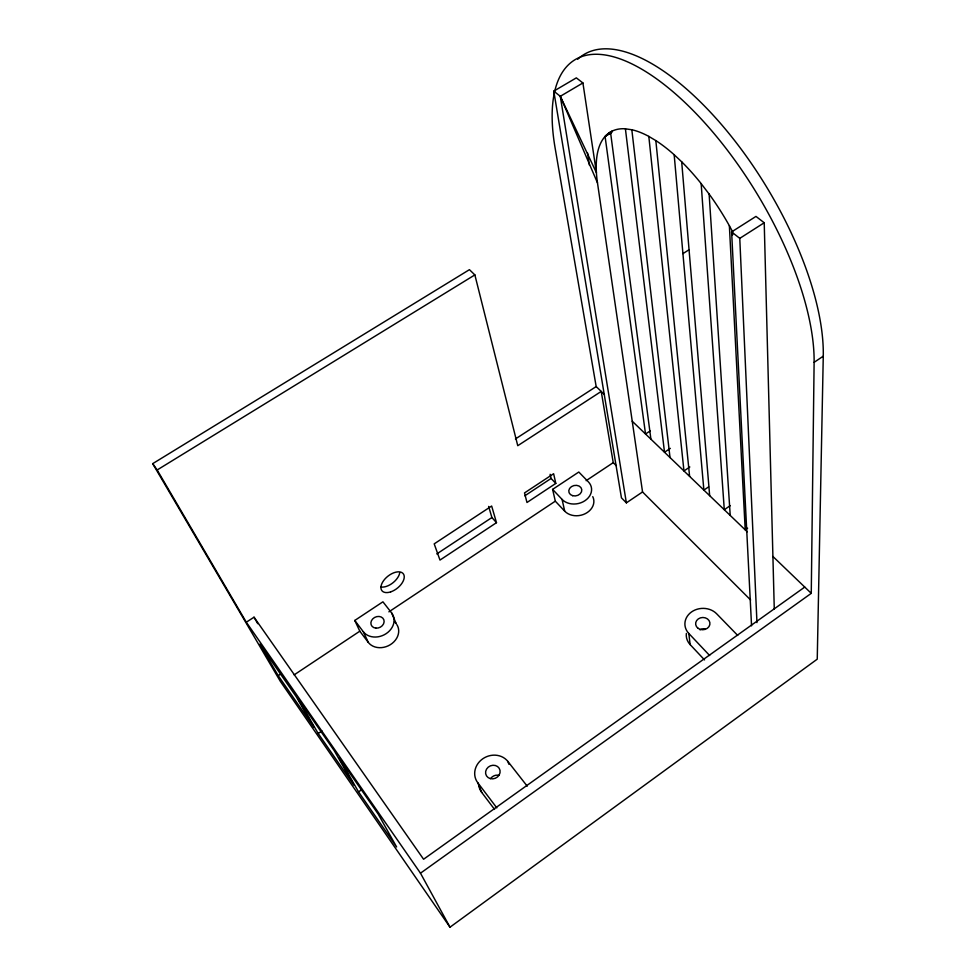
<?xml version="1.0" encoding="UTF-8"?>
<svg xmlns="http://www.w3.org/2000/svg" width="976" height="976" viewBox="0 0 976 976"><rect width="100%" height="100%" fill="white"/><g stroke="black" fill="none" stroke-linecap="round" stroke-linejoin="round"><path stroke-width="1.46" d="M578.89 58.206A208.388 87.572 58.8 0 1 727.937 132.224A208.388 87.572 58.8 0 1 823.268 356.179L817.241 659.166L449.997 927.2L420.485 873.191L811.263 593.335L814.118 362.328A208.742 86.291 58.8 0 0 670.109 89.316A208.742 86.291 58.8 0 0 555.063 147.681L596.177 386.569L604.449 394.511M732.781 232.056L729.267 225.578A130.052 53.46 58.7 0 0 709.406 194.444L700.658 182.963A130.052 53.46 58.7 0 0 681.687 161.809L674.013 154.598A130.052 53.46 58.7 0 0 655.994 140.69L648.82 136.408A130.052 53.46 58.7 0 0 632.253 129.832L625.177 128.771A130.052 53.46 58.7 0 0 610.573 131.943L605.083 136.445A130.052 53.46 58.7 0 0 597.471 182.817L642.55 491.953L750.642 600.008M804.749 587.076L423.584 859.246L254.028 617.198L246.306 622.212L420.485 873.191M358.534 791.878L339.014 757.571L378.237 814.143L396.622 846.985L358.534 791.878L361.828 789.596M747.628 528.175L745.213 529.846L729.377 225.785M730.255 505.629L724.29 509.728L701.171 183.61M708.613 486.878L703.879 490.111L674.172 154.745M318.2 733.513L297.582 697.803L334.28 750.739L353.934 785.204L318.2 733.513L321.946 730.963M553.782 91.146L560.297 96.307L596.409 172.667L582.916 82.948L576.328 77.873L553.782 91.146L621.444 497.845L626.372 502.86L642.55 491.953M689.825 466.992L683.956 470.957L648.82 136.408M814.118 362.328L823.268 356.179M670.329 448.362L664.51 452.254L625.409 128.795M294.13 674.88L359.815 631.191L354.776 620.455L382.921 601.814L391.596 612.891L396.232 623.725L394.511 621.517M388.887 611.854L555.307 501.164L552.611 489.379L578.805 472.03L588.406 481.9A16.409 13.152 -11.7 0 1 584.917 500.737A16.409 13.152 -11.7 0 1 562.091 499.419L552.611 489.379M586.137 480.668L613.233 462.648L601.228 391.425L517.756 445.703L474.861 274.903L469.432 269.669L152.695 463.649L280.295 681.272L449.997 927.2M496.491 522.672L439.981 560.078L434.198 543.864L491.66 506.032L496.491 522.672L491.904 517.536L488.647 506.422M555.808 483.413L526.979 502.494L524.527 492.917L553.624 473.726L555.808 483.413L551.086 478.447L550.135 474.287M278.245 675.685L259.799 644.16L296.179 696.644L313.869 727.242L278.245 675.685L280.673 674.074M650.138 430.941L645.526 434.003L605.083 136.445L611.427 132.602M436.784 553.929L491.904 517.536M524.82 495.796L551.086 478.447M515.426 438.956L596.177 386.569M756.961 622.603L739.771 238.364L764.22 222.76L755.973 216.416L731.61 231.91L751.557 625.836M682.932 253.626L689.141 249.685M152.695 463.649L157.16 469.981L474.861 274.903M608.219 133.517L612.025 131.223M607.133 134.42L611.647 131.516M606.425 135.054L611.818 131.687M606.084 135.396L611.122 132.358M605.413 136.079L612.037 131.943M626.372 502.86L560.297 96.307L582.916 82.948M732.549 234.789L731.61 231.91L739.771 238.364M632.241 421.229L747.238 531.798M772.907 556.466L811.263 593.335M613.233 462.648L616.405 465.82M737.722 635.449L716.652 613.782A17.922 15.335 -2.9 0 0 691.533 611.94A17.922 15.335 -2.9 0 0 688.812 633.473L690.13 644.599L704.538 659.922M688.812 633.473L709.637 655.506M555.307 501.164L564.701 511.156A16.226 13.091 -11.6 0 0 585.502 513.559A16.226 13.091 -11.6 0 0 592.761 496.65M494.564 809.409L481.729 792.439L477.752 782.715A18.507 16.702 -24.7 0 1 482.644 758.877A18.507 16.702 -24.7 0 1 507.862 761.426L527.223 786.168M354.776 620.455L363.316 631.728L368.294 642.391A16.885 14.006 -25.2 0 0 390.29 644.709A16.885 14.006 -25.2 0 0 396.927 624.725M477.752 782.715L496.821 807.884M359.815 631.191L368.294 642.391M157.16 469.981L246.306 622.212M254.028 617.198L257.749 623.688M560.297 96.307L597.471 182.817M507.862 761.426L508.886 764.257M731.61 231.91L732.634 234.752M562.091 499.419L564.701 511.156M587.589 153.049L589.382 165.078M610.488 131.98L650.907 439.176M631.826 129.735L670.024 457.561M655.835 140.593L689.605 476.373M681.687 161.809L709.662 495.662M709.125 194.041L730.219 515.426M764.22 222.76L774.273 609.012M391.596 612.891A17.08 14.091 -25 0 1 386.179 633.631A17.08 14.091 -25 0 1 363.316 631.728M481.729 792.439A18.288 16.568 -25 0 1 478.887 785.839M577.719 59.255A208.388 87.572 58.8 0 1 578.292 58.719M399.721 572.973A13.579 7.662 -38.6 0 1 380.982 587.015M490.782 778.384A7.308 6.625 -25 0 1 499.139 775.383M699.975 629.825A7.088 6.088 -2.6 0 1 705.27 628.837M690.13 644.599A17.714 15.226 -2.6 0 1 686.36 633.436M698.084 628.312A7.174 6.137 -2.9 0 0 709.82 624.689A7.174 6.137 -2.9 0 0 700.439 617.857A7.174 6.137 -2.9 0 0 698.084 628.312M375.943 628.141A6.832 5.636 -25 0 0 383.861 619.833A6.832 5.636 -25 0 0 372.686 618.93A6.832 5.636 -25 0 0 375.943 628.141M572.668 495.686A6.564 5.258 -11.7 0 0 581.769 489.598A6.564 5.258 -11.7 0 0 571.436 486.646A6.564 5.258 -11.7 0 0 572.668 495.686M490.318 778.616A7.405 6.673 -24.7 0 0 500.029 770.393A7.405 6.673 -24.7 0 0 488.207 767.173A7.405 6.673 -24.7 0 0 490.318 778.616M390.668 591.883A13.627 7.625 -38.6 0 0 403.515 574.095A13.627 7.625 -38.6 0 0 383.592 580.659A13.627 7.625 -38.6 0 0 390.668 591.883"/></g></svg>
